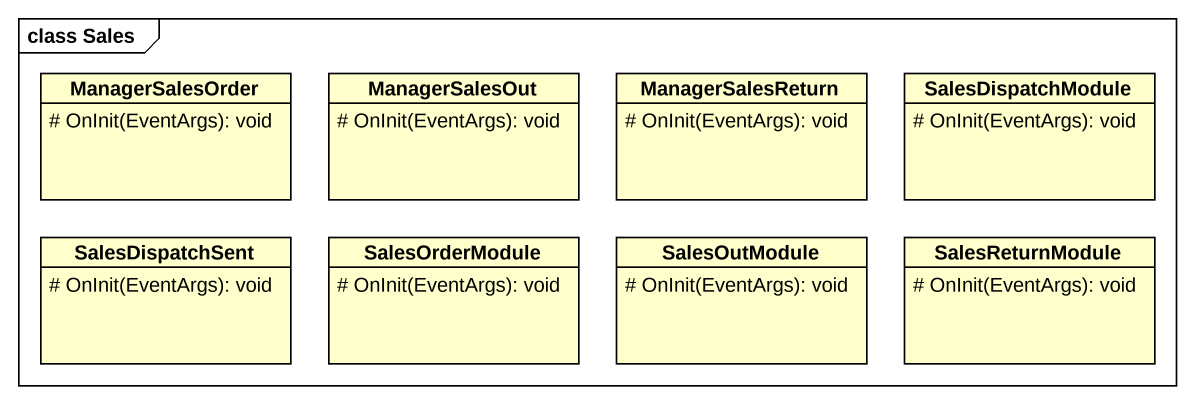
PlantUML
@startuml
mainframe class Sales
hide circle
hide empty members
skinparam classAttributeIconSize 0
class ManagerSalesOrder {
  # OnInit(EventArgs): void
}
class ManagerSalesOut {
  # OnInit(EventArgs): void
}
class ManagerSalesReturn {
  # OnInit(EventArgs): void
}
class SalesDispatchModule {
  # OnInit(EventArgs): void
}
class SalesDispatchSent {
  # OnInit(EventArgs): void
}
class SalesOrderModule {
  # OnInit(EventArgs): void
}
class SalesOutModule {
  # OnInit(EventArgs): void
}
class SalesReturnModule {
  # OnInit(EventArgs): void
}
@enduml
